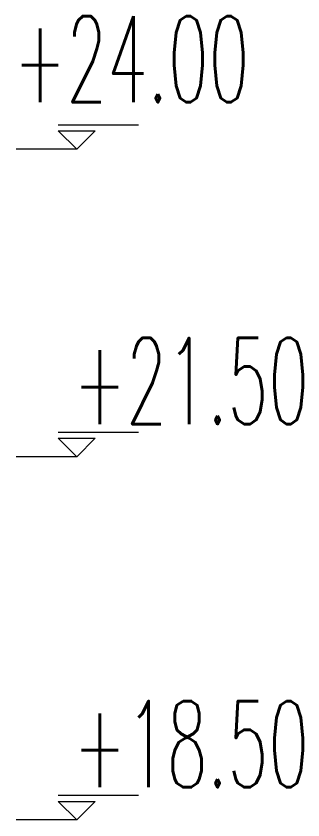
# Model space of a CAD drawing. Header units: millimetres. Extents: x -16104 to 67872, y -88009 to 12107.
# Drawn here: x 1254.6 to 1312.9, y -7064.9 to -6901.7 of the extents above; entities that cross this region are included whole.
import ezdxf

# ---------------------------------------------------------------- set-up
doc = ezdxf.new("R2010")
doc.units = ezdxf.units.MM
doc.layers.get('0').update_dxf_attribs({"color": 241})
doc.layers.add('TARAMA', color=8, linetype='Continuous', lineweight=15)
doc.styles.add('OLCU', font='simplex.shx', dxfattribs={"width": 0.6, "height": 1400})

# ---------------------------------------------------------------- blocks, each defined once
blk = doc.blocks.new('POK')
at = {"layer": 'TARAMA', "ltscale": 0.01}
for p, q in [((49238.67, -33316.77), (49303.67, -33316.77)), ((49253.67, -33336.77), (49238.67, -33321.77)), ((49238.67, -33321.77), (49268.67, -33321.77)), ((49253.67, -33336.77), (49268.67, -33321.77)), ((49253.67, -33336.77), (49204.34, -33336.77)), ((49238.67, -33566.42), (49303.67, -33566.42)), ((49253.67, -33586.42), (49238.67, -33571.42)), ((49238.67, -33571.42), (49268.67, -33571.42)), ((49253.67, -33586.42), (49268.67, -33571.42)), ((49253.67, -33586.42), (49204.34, -33586.42)), ((49238.67, -33861.42), (49303.67, -33861.42)), ((49253.67, -33881.42), (49238.67, -33866.42)), ((49238.67, -33866.42), (49268.67, -33866.42)), ((49253.67, -33881.42), (49268.67, -33866.42)), ((49253.67, -33881.42), (49204.34, -33881.42))]:
    blk.add_line(p, q, dxfattribs=at)
at = {"layer": 'TARAMA', "ltscale": 0.01, "style": 'OLCU', "width": 0.55}
for s, p in [('+24.00', (49202.37, -33298.55)), ('+21.50', (49250.89, -33559.9)), ('+18.50', (49250.89, -33854.9))]:
    blk.add_text(s, height=70, dxfattribs=at).set_placement(p)

msp = doc.modelspace()

# ---------------------------------------------------------------- block references
at = {"xscale": 0.25, "yscale": 0.25, "zscale": 0.25}
msp.add_blockref('POK', (-11046.48, 1405.43), dxfattribs=at)

doc.saveas('drawing.dxf')
